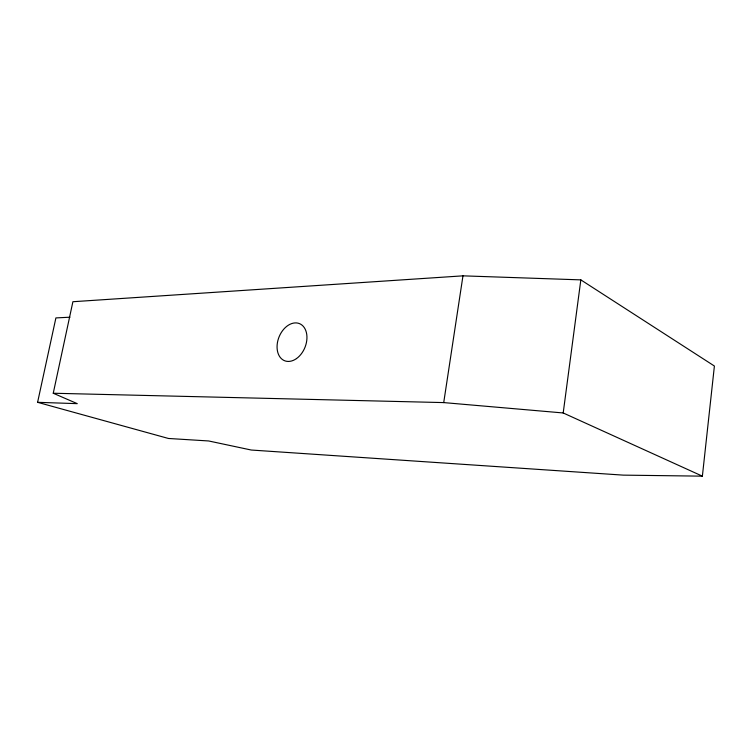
<?xml version="1.0" encoding="UTF-8"?>
<svg xmlns="http://www.w3.org/2000/svg" width="752" height="752" viewBox="0 0 752 752"><rect width="100%" height="100%" fill="white"/><g stroke="black" fill="none" stroke-linecap="round" stroke-linejoin="round"><path stroke-width="1.13" d="M37.6 402.32L168.457 438.472L208.652 440.963L251.29 450.034L623.286 475.132L702.377 476.157L714.4 366.027L580.835 279.876L462.969 275.843L72.897 301.721L53.251 393.24L77.268 403.655L37.6 402.32L55.902 317.917L69.955 317.203M702.377 476.157L563.201 412.961L580.835 279.876M53.251 393.24L443.718 402.593L462.969 275.843M443.718 402.593L563.201 412.961M296.485 358.591A20.003 13.978 -68.2 0 0 302.125 325.212A20.003 13.978 -68.2 0 0 277.413 342.724A20.003 13.978 -68.2 0 0 296.485 358.591"/></g></svg>
